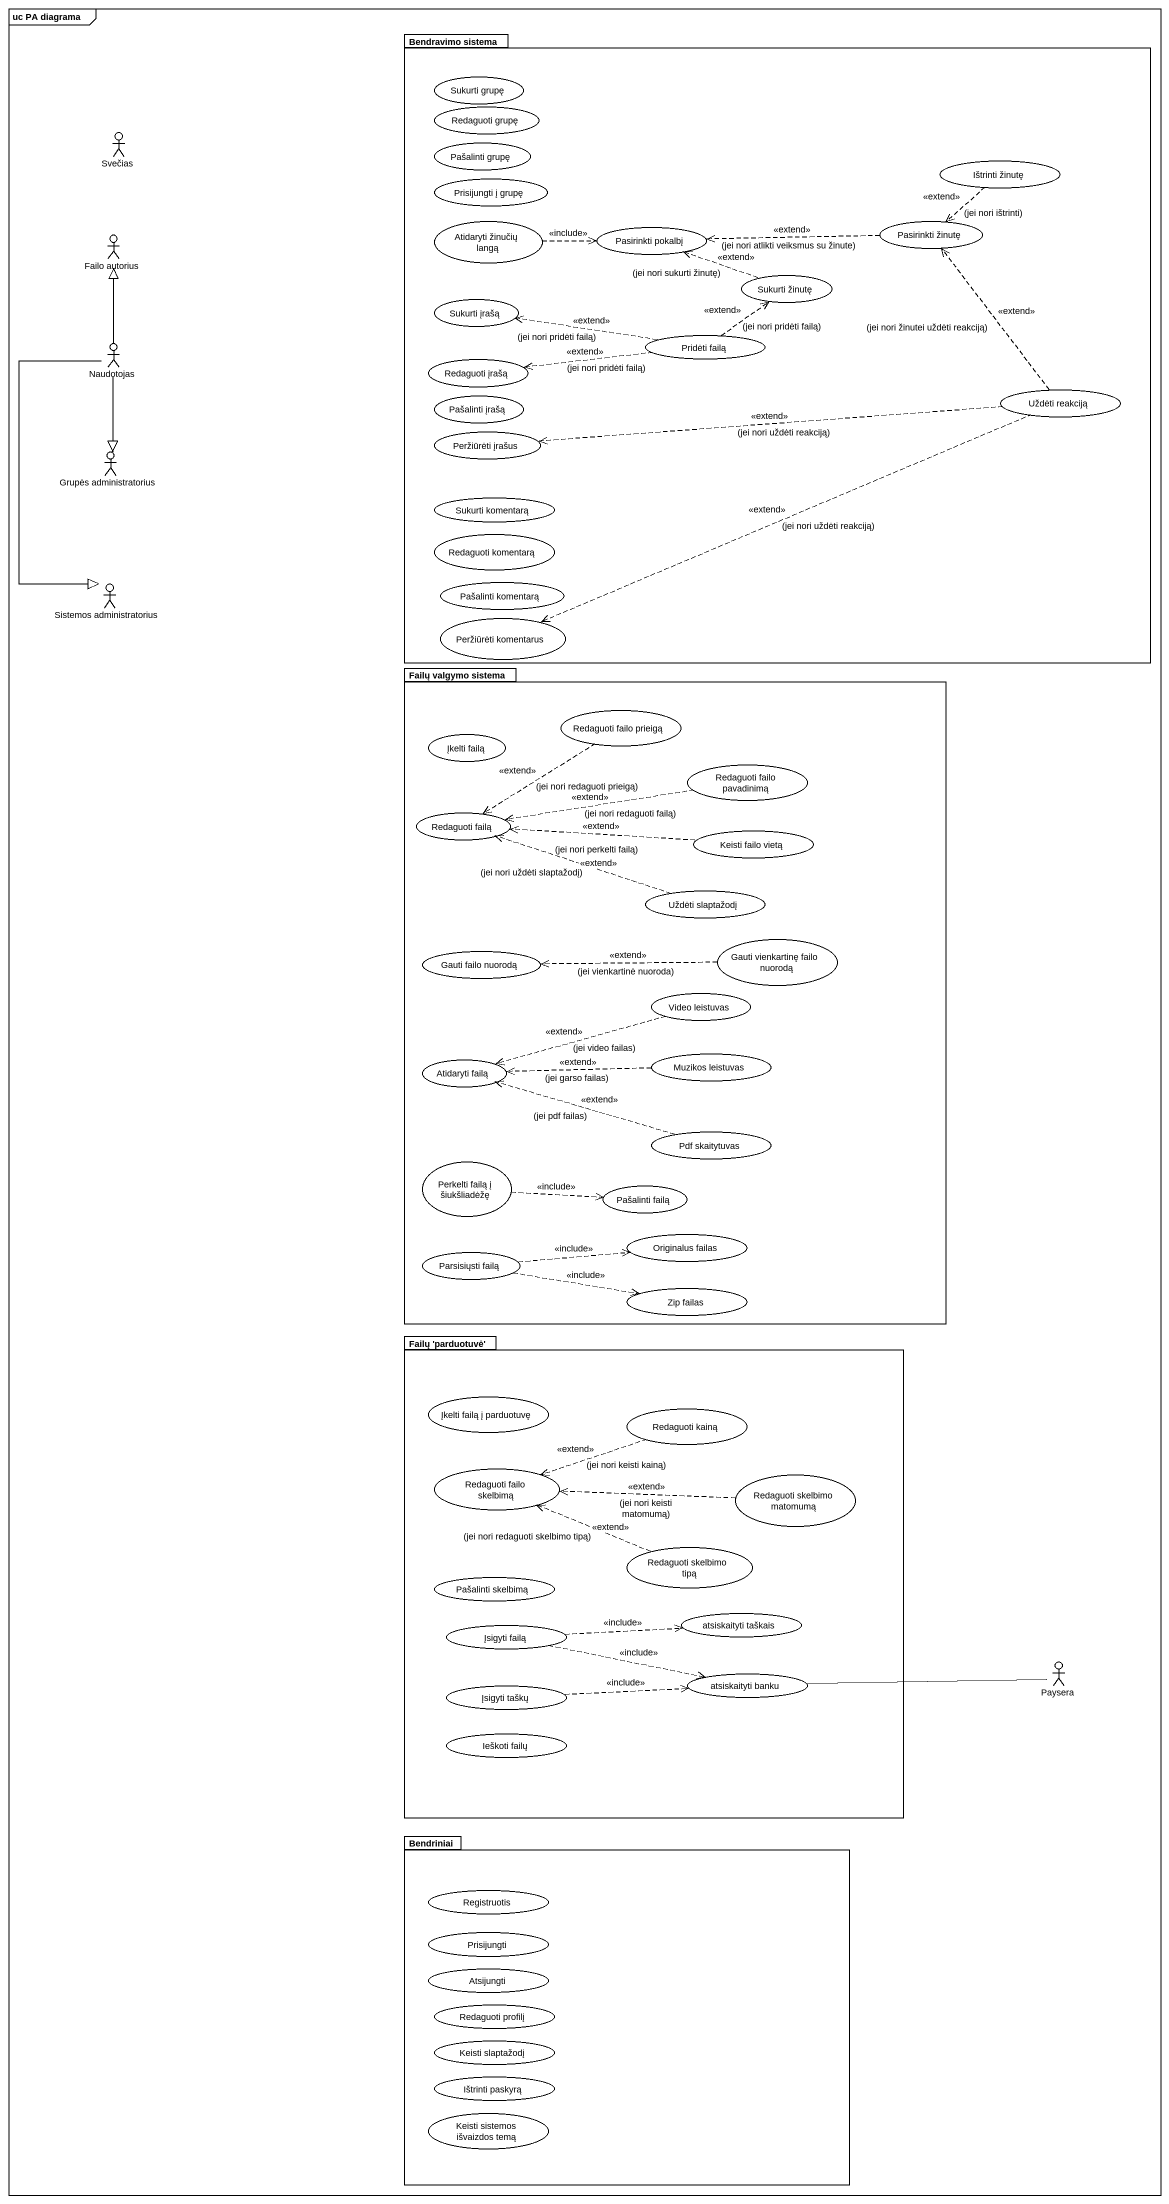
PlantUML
@startuml
mainframe uc PA diagrama
package "Bendravimo sistema" as Bendravimo_sistema {
  usecase "Sukurti grupę" as Sukurti_grupę
  usecase "Redaguoti grupę" as Redaguoti_grupę
  usecase "Pašalinti grupę" as Pašalinti_grupę
  usecase "Ištrinti žinutę" as Ištrinti_žinutę
  usecase "Prisijungti į grupę" as Prisijungti_į_grupę
  usecase "Atidaryti žinučių langą" as Atidaryti_žinučių_langą
  usecase "Pasirinkti pokalbį" as Pasirinkti_pokalbį
  usecase "Pasirinkti žinutę" as Pasirinkti_žinutę
  usecase "Sukurti žinutę" as Sukurti_žinutę
  usecase "Sukurti įrašą" as Sukurti_įrašą
  usecase "Pridėti failą" as Pridėti_failą
  usecase "Redaguoti įrašą" as Redaguoti_įrašą
  usecase "Pašalinti įrašą" as Pašalinti_įrašą
  usecase "Uždėti reakciją" as Uždėti_reakciją
  usecase "Peržiūrėti įrašus" as Peržiūrėti_įrašus
  usecase "Sukurti komentarą" as Sukurti_komentarą
  usecase "Redaguoti komentarą" as Redaguoti_komentarą
  usecase "Pašalinti komentarą" as Pašalinti_komentarą
  usecase "Peržiūrėti komentarus" as Peržiūrėti_komentarus
}
actor Svečias
actor "Failo autorius" as Failo_autorius
actor Naudotojas
actor "Grupės administratorius" as Grupės_administratorius
actor "Sistemos administratorius" as Sistemos_administratorius
package "Failų valgymo sistema" as Failų_valgymo_sistema {
  usecase "Įkelti failą" as Įkelti_failą
  usecase "Redaguoti failo prieigą" as Redaguoti_failo_prieigą
  usecase "Redaguoti failo pavadinimą" as Redaguoti_failo_pavadinimą
  usecase "Redaguoti failą" as Redaguoti_failą
  usecase "Keisti failo vietą" as Keisti_failo_vietą
  usecase "Uždėti slaptažodį" as Uždėti_slaptažodį
  usecase "Gauti vienkartinę failo nuorodą" as Gauti_vienkartinę_failo
  usecase "Gauti failo nuorodą" as Gauti_failo_nuorodą
  usecase "Video leistuvas" as Video_leistuvas
  usecase "Muzikos leistuvas" as Muzikos_leistuvas
  usecase "Atidaryti failą" as Atidaryti_failą
  usecase "Pdf skaitytuvas" as Pdf_skaitytuvas
  usecase "Perkelti failą į šiukšliadėžę" as Perkelti_failą_į
  usecase "Pašalinti failą" as Pašalinti_failą
  usecase "Originalus failas" as Originalus_failas
  usecase "Parsisiųsti failą" as Parsisiųsti_failą
  usecase "Zip failas" as Zip_failas
}
package "Failų 'parduotuvė'" as Failų_parduotuvė {
  usecase "Įkelti failą į parduotuvę" as Įkelti_failą_į_parduotuvę
  usecase "Redaguoti kainą" as Redaguoti_kainą
  usecase "Redaguoti failo skelbimą" as Redaguoti_failo_skelbimą
  usecase "Redaguoti skelbimo matomumą" as Redaguoti_skelbimo_matomumą
  usecase "Redaguoti skelbimo tipą" as Redaguoti_skelbimo_tipą
  usecase "Pašalinti skelbimą" as Pašalinti_skelbimą
  usecase "Įsigyti failą" as Įsigyti_failą
  usecase "atsiskaityti taškais" as atsiskaityti_taškais
  usecase "atsiskaityti banku" as atsiskaityti_banku
  usecase "Įsigyti taškų" as Įsigyti_taškų
  usecase "Ieškoti failų" as Ieškoti_failų
}
actor Paysera
package Bendriniai {
  usecase Registruotis
  usecase Prisijungti
  usecase Atsijungti
  usecase "Redaguoti profilį" as Redaguoti_profilį
  usecase "Keisti slaptažodį" as Keisti_slaptažodį
  usecase "Ištrinti paskyrą" as Ištrinti_paskyrą
  usecase "Keisti sistemos išvaizdos temą" as Keisti_sistemos_išvaizdos
}
Ištrinti_žinutę ..> Pasirinkti_žinutę : <<extend>>\n(jei nori ištrinti)
Atidaryti_žinučių_langą .right.> Pasirinkti_pokalbį : <<include>>
Pasirinkti_žinutę .left.> Pasirinkti_pokalbį : <<extend>>\n(jei nori atlikti veiksmus su žinute)
Sukurti_žinutę .left.> Pasirinkti_pokalbį : <<extend>>\n(jei nori sukurti žinutę)
Naudotojas -up-|> Failo_autorius
Naudotojas --|> Grupės_administratorius
Naudotojas --|> Sistemos_administratorius
Pridėti_failą .up.> Sukurti_žinutę : <<extend>>\n(jei nori pridėti failą)
Pridėti_failą .left.> Sukurti_įrašą : <<extend>>\n(jei nori pridėti failą)
Pridėti_failą .left.> Redaguoti_įrašą : <<extend>>\n(jei nori pridėti failą)
Uždėti_reakciją .up.> Pasirinkti_žinutę : <<extend>>\n(jei nori žinutei uždėti reakciją)
Uždėti_reakciją .left.> Peržiūrėti_įrašus : <<extend>>\n(jei nori uždėti reakciją)
Uždėti_reakciją .left.> Peržiūrėti_komentarus : <<extend>>\n(jei nori uždėti reakciją)
Redaguoti_failo_prieigą ..> Redaguoti_failą : <<extend>>\n(jei nori redaguoti prieigą)
Redaguoti_failo_pavadinimą .left.> Redaguoti_failą : <<extend>>\n(jei nori redaguoti failą)
Keisti_failo_vietą .left.> Redaguoti_failą : <<extend>>\n(jei nori perkelti failą)
Uždėti_slaptažodį .left.> Redaguoti_failą : <<extend>>\n(jei nori uždėti slaptažodį)
Gauti_vienkartinę_failo .left.> Gauti_failo_nuorodą : <<extend>>\n(jei vienkartinė nuoroda)
Video_leistuvas .left.> Atidaryti_failą : <<extend>>\n(jei video failas)
Muzikos_leistuvas .left.> Atidaryti_failą : <<extend>>\n(jei garso failas)
Pdf_skaitytuvas .left.> Atidaryti_failą : <<extend>>\n(jei pdf failas)
Perkelti_failą_į .right.> Pašalinti_failą : <<include>>
Parsisiųsti_failą .right.> Originalus_failas : <<include>>
Parsisiųsti_failą .right.> Zip_failas : <<include>>
Redaguoti_kainą .left.> Redaguoti_failo_skelbimą : <<extend>>\n(jei nori keisti kainą)
Redaguoti_skelbimo_matomumą .left.> Redaguoti_failo_skelbimą : <<extend>>\n(jei nori keisti matomumą)
Redaguoti_skelbimo_tipą .left.> Redaguoti_failo_skelbimą : <<extend>>\n(jei nori redaguoti skelbimo tipą)
Įsigyti_failą .right.> atsiskaityti_taškais : <<include>>
Įsigyti_failą .right.> atsiskaityti_banku : <<include>>
Paysera -left- atsiskaityti_banku
Įsigyti_taškų .right.> atsiskaityti_banku : <<include>>
@enduml
